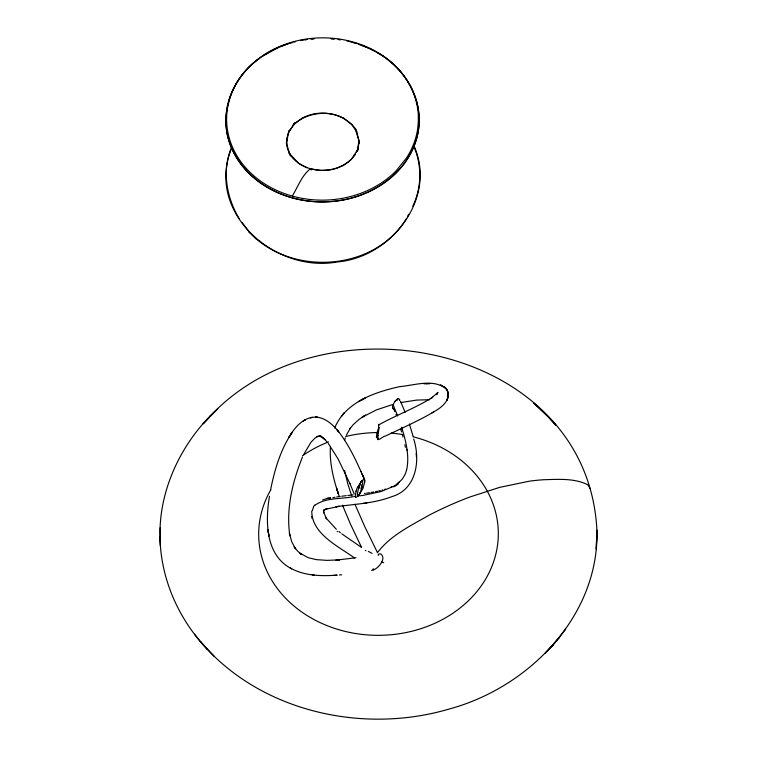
<?xml version="1.0" encoding="UTF-8"?>
<svg xmlns="http://www.w3.org/2000/svg" width="757" height="757" viewBox="0 0 757 757"><rect width="100%" height="100%" fill="white"/><g stroke="black" fill="none" stroke-linecap="round" stroke-linejoin="round"><path stroke-width="1.14" d="M378.642 427.44L378.632 425.566M160.172 527.818L160.456 546.071L160.03 536.789C158.771 489.495 182.021 440.811 217.808 408.761L203.094 423.854L210.389 415.953L210.02 416.331C325.633 292.391 588.643 344.861 596.97 531.386C598.683 616.709 528.225 687.678 449.346 708.978C362.858 734.583 259.944 711.788 200.473 641.681L214.411 656.565M330.402 447.207C329.427 464.06 333.828 480.657 339.278 496.46M378.604 427.563A6.34 0.766 -84.9 0 1 378.576 428.689L378.538 429.825M596.279 548.096L596.97 530.184L596.194 549.298M378.651 424.961C395.722 415.233 415.584 408.203 432.55 397.264L431.679 397.822L437.991 392.363L436.325 394.719L437.565 392.94L436.685 394.179L436.94 393.668M312.31 510.587L313.625 506.849M377.857 435.767L378.216 432.909M364.713 481.954L362.906 488.587L359.253 494.425M378.755 428.225L378.604 429.456M269.483 496.327C265.196 521.488 265.452 555.6 291.7 568.791L289.874 567.816M311.77 511.136C311.789 533.94 338.332 546.223 354.399 557.909M357.342 150.927L358.95 140.66L356.67 131.538M270.542 490.082C274.583 469.898 280.516 449.516 292.174 432.313L288.758 437.603L290.31 435.038C295.372 427.071 302.431 418.772 312.329 417.381L310.37 417.741C322.936 414.467 333.629 424.809 340.432 434.102C350.633 448.03 357.664 463.927 364.571 479.654A10.768 2.157 -70.6 0 1 364.76 480.307M392.845 406.31L393.621 403.774A6.255 3.255 -57.4 0 1 394.52 402.128L395.069 401.257M406.698 469.681C409.679 455.402 405.771 440.801 401.636 427.175M230.932 149.943C206.207 213.682 275.832 273.286 337.045 261.979C391.132 257.56 437.546 198.116 413.861 145.514M356.112 491.265L355.326 495.911A10.778 2.11 -70.5 0 0 355.497 497.084M344.492 440.536L345.343 437.83M357.503 151.031L358.193 148.968L351.362 159.339L348.807 161.667L342.817 165.698L343.754 165.234L336.515 168.319M231.197 148.088C221.763 171.432 226.655 197.974 239.477 219.085M302.469 457.105C292.457 481.755 285.853 509.101 289.855 535.757L289.382 533.325L291.786 541.851L295.58 548.863L294.123 546.781L297.615 551.124L301.674 554.607L299.658 553.083L308.298 557.72L316.379 559.641L327.033 560.379L339.581 559.849L336.155 560.114L356.017 557.777M334.651 428.027C345.353 402.175 374.592 392.173 399.781 386.619C414.59 385.37 434.906 377.961 447.008 389.77C451.749 399.469 441.719 407.493 434.206 411.562C427.166 415.886 419.785 419.605 412.376 423.248C403.453 427.601 394.435 431.774 385.464 436.013C383.591 435.606 378.14 441.7 377.648 438.757A8.355 0.937 -78.8 0 1 377.686 437.868M356.49 152.138L358.165 147.747L359.102 141.985L358.979 143.669L358.95 140.66L355.165 128.633M412.773 206.178C421.734 187.793 422.179 165.329 413.833 146.631M346.365 435.199L350.5 427.875L349.725 428.973L353.188 424.686L359.367 419.179L365.631 415.073L362.215 417.154L376.437 409.906L392.656 404.512M303.576 454.683L311.08 442.126L314.969 438.123L318.432 436.06L316.909 436.628L320.977 436.136L319.407 435.9L323.069 437.716L319.833 435.786L325.027 439.58L323.201 437.839L326.977 441.833M357.683 487.196L360.796 482.304M406.575 218.347C374.781 271.299 291.644 276.769 249.838 232.806L248.637 231.651M407.626 216.303L408.676 214.269M292.287 196.082C297.861 186.913 301.74 175.501 310.332 168.83L321.034 170.467L328.784 170.07M377.289 552.865C390.271 535.436 410.89 525.632 429.351 515.053A378.822 370.58 15 0 1 470.173 496.904L499.611 487.376L529.086 481.234A198.202 193.887 15 0 1 543.592 479.73C558.269 479.351 574.175 478.027 587.716 484.717L590.564 489.041M355.449 154.267C341.142 174.829 306.651 175.936 291.171 156.179M558.836 638L565.649 629.029L564.921 629.975M358.969 494.766L356.49 497.264L355.506 497.056M362.045 480.809C365.811 478.424 363.937 478.793 362.064 473.958M315.073 505.156C325.993 497.463 340.612 499.242 353.122 496.715M398.059 483.297L402.204 479.172L405.165 474.289A21.877 17.856 -64.3 0 0 406.585 469.662M259.679 58.289C231.017 77.517 216.956 117.278 232.134 149.233C248.504 185.172 289.799 203.926 327.961 201.74C366.123 200.236 405.809 176.797 416.605 138.578C426.551 104.93 406.935 68.632 377.052 52.46A96.631 81.775 -0.5 0 1 389.656 178.766A96.631 81.775 -0.5 0 1 240.896 164.07A96.631 81.775 -0.5 0 1 288.379 43.698L280.241 46.735M397.132 399.261L395.741 400.472A4.892 2.243 -57 0 0 395.088 401.286M430.487 398.598L431.301 398.068M262.442 56.217L278.264 47.587M432.02 412.887L434.206 411.562M396.365 484.489L395.797 484.811M393.621 486.316L380.932 491.577L363.161 495.371M359.802 400.917L358.515 401.636L362.423 399.459M373.542 568.867L373.286 569.009A8.204 2.422 -73.4 0 1 372.804 569.141M394.842 485.341L394.255 485.644M397.889 398.778L398.191 398.636A6.785 1.561 -47.6 0 1 398.56 398.494L399.545 399.668M373.598 569.851C378.727 568.062 386.874 558.174 380.648 553.878A10.645 4.466 -46.8 0 0 379.531 553.963A10.768 4.419 -45.9 0 0 378.263 554.285M391.719 486.836L391.038 487.129M322.586 499.904L328.368 498.125M385.654 489.079L384.594 489.401M329.692 498.484L330.449 498.276M289.429 43.414L292.59 42.553M333.638 169.104L335.559 168.584M382.739 489.94L381.944 490.148M380.345 490.555L378.746 490.933M326.787 498.513L330.44 497.633M377.421 491.236L375.425 491.653M332.843 497.709L335.029 497.273M400.917 402.544L416.615 400.093L429.702 399.705M373.712 491.984L371.138 492.447M305.336 39.761L307.474 39.373M329.759 169.899L332.683 169.369M336.638 496.989L340.243 496.431M369.719 492.684L366.53 493.176M336.354 529.266L325.993 517.996L326.541 518.838L323.494 511.76L323.665 512.858L324.11 509.915L323.466 511.013L324.535 509.612L323.58 510.625L326.892 508.704L325.406 509.319L339.354 506.272L335.966 506.755C354.607 504.058 373.863 503.537 391.634 496.715C416.501 489.609 420.599 460.511 413.719 439.003M362.556 495.457L361.941 495.551M361.316 495.646L359.783 495.863M365.48 503.064L366.861 502.866M363.142 503.405L364.543 503.206M365.347 493.346L364.467 493.479M341.748 496.223L346.233 495.665M354.617 496.535L354.021 496.611M347.86 495.475L353.169 494.87M377.819 439.685L378.027 437.896M311.752 38.976L313.89 38.777M339.41 574.97L341.653 574.762M336.155 560.114L337.442 560.019M333.705 575.377L337.187 575.14C321.507 576.285 304.749 575.973 290.622 568.214M428.244 383.591L429.929 383.6L426.153 383.581M317.703 417.258L315.489 417.183L317.24 417.239M331.197 38.739L334.651 38.995M314.401 575.102L312.234 574.837L313.284 574.97M340.215 39.771L338.01 39.421A96.631 81.775 -0.5 0 1 340.272 39.686M381.424 562.148L383.685 562.659M349.857 41.692L356.036 43.414M393.271 408.998L392.675 407.815M358.07 44.067L368.167 47.965M307.049 167.78L298.665 163.389L289.259 153.34L290.158 154.674L287.499 148.741L286.354 142.609L289.94 155.223M369.179 48.382L376.068 51.949M372.065 553.405L368.375 551.399M310.332 168.83L311.231 170.06M365.953 550.736L365.357 550.405M361.203 547.216L341.842 533.865M337.631 531.717L337.149 531.319M339.022 531.575L340.413 532.72M255.024 237.783L256.131 238.834M356.528 130.223C344.766 112.907 319.918 108.355 301.977 118.262L302.809 117.751L294.359 124.053L288.777 131.69L289.458 130.299L286.78 138.351L286.496 144.294L288.294 132.882L294.918 122.814L293.167 124.829C306.859 112.462 328.377 109.576 344.539 118.717L343.64 118.196L351.75 124.564L356.878 131.973M200.473 641.681L207.342 649.411M338.824 432.029L337.158 430.042L338.341 431.462M194.568 634.271L200.7 641.964C175.87 612.801 160.465 575.273 160.03 536.789M328.264 443.413L338.095 458.941L349.999 483.799M242.24 222.738L249.838 232.806M378.841 424.298L378.973 424.914M447.226 390.167L448.22 393.356L448.125 396.677L448.125 392.921L446.346 388.843M289.259 153.34L291.398 156.519M377.185 552.014L364.836 526.758L354.929 504.209M361.449 547.15L350.595 524.383L342.467 505.137M363.502 477.241L362.319 474.525M400.5 401.257L405.137 412.281M360.862 471.251L361.127 471.838M393.649 408.969L393.99 409.736M393.176 404.995L397.69 416M394.321 410.512L394.823 411.685M349.734 483.184L354.285 493.999M360.341 483.468L362.12 487.697M358.79 485.398L360.048 488.369M395.977 414.429L396.299 415.224M351.702 495.797L347.737 483.695L344.549 470.371M401.324 428.689L401.617 429.588M409.414 424.005L413.048 436.278M400.822 429.503L401.598 431.992M402.336 434.48L403.046 437.007M311.638 516.425L312.111 518.554M404.891 444.7L405.402 447.302M406.736 449.327L406.897 450.245M416.17 453.424L416.445 456.821M413.142 436.798A119.814 101.391 -0.5 0 1 491.179 568.129A119.814 101.391 -0.5 0 1 331.803 627.43A119.814 101.391 -0.5 0 1 270.817 489.751M302.374 455.837A119.814 101.391 -0.5 0 1 328.595 441.889M345.627 436.524A119.814 101.391 -0.5 0 1 377.289 432.559M391.161 433.089A119.814 101.391 -0.5 0 1 402.781 434.594M396.753 400.093A4.277 0.738 -74.4 0 1 397.453 400.103M377.346 437.215A5.933 1.022 -74.4 0 1 376.636 434.887A5.933 1.022 -74.4 0 1 378.935 427.383M373.617 569.813A10.778 4.447 -45.8 0 1 371.63 570.428M360.852 482.181A9.339 1.173 -56.7 0 1 362.111 480.676M355.97 491.34A10.267 3.899 -62.2 0 1 357.569 487.167M364.77 480.269A10.645 2.243 -69.5 0 1 364.779 481.84M378.131 555.212A8.195 2.441 -73.5 0 1 378.576 555.288M378.614 425.472A6.558 0.502 83.7 0 1 378.642 424.885M378.727 429.635A8.024 1.363 -84 0 1 378.358 433.136M377.781 437.47A8.195 0.729 -80.2 0 1 377.998 435.351M378.746 427.554A8.204 0.691 -80.1 0 1 378.614 428.642M398.343 483.865A33.109 26.381 -61.7 0 1 393.772 486.865M313.483 506.793A67.259 22.511 18.2 0 1 314.77 505.042M392.599 407.938A6.548 1.751 -65.8 0 1 392.722 406.452M399.62 399.554A6.548 1.76 -66.2 0 1 399.564 400.642M397.122 399.27A5.157 1.173 -47.3 0 1 397.879 398.797M399.204 482.171A27.867 21.83 -62.3 0 1 396.81 483.827M293.877 42.089A96.631 81.775 -0.5 0 1 295.457 41.682M301.049 40.443A96.631 81.775 -0.5 0 1 306.67 39.487M310.692 38.986A96.631 81.775 -0.5 0 1 313.9 38.692M331.235 38.654A96.631 81.775 -0.5 0 1 333.525 38.844M346.772 40.897A96.631 81.775 -0.5 0 1 348.882 41.37M355.024 43.017A96.631 81.775 -0.5 0 1 357.058 43.651M361.117 45.042A96.631 81.775 -0.5 0 1 373.144 50.331M418.337 122.161L417.514 129.901A95.902 81.15 -0.5 0 1 406.509 157.958L396.006 170.95A95.902 81.15 -0.5 0 1 243.413 165.064A95.902 81.15 -0.5 0 1 291.577 42.26A95.902 81.15 -0.5 0 1 418.271 114.203L418.337 122.161M448.03 397.141L446.867 400.321L448.03 397.141M343.47 413.805L341.36 416.322L344.369 412.783L343.47 413.805M559.584 637.082L552.26 645.749L559.584 637.082M553.036 644.869L545.229 653.206L553.036 644.869M305.487 419.652L303.415 420.835L305.487 419.652M363.795 398.759L361.127 400.15L365.101 398.078L363.795 398.759M425.462 383.6L423.797 383.629L427.837 383.572L425.462 383.6M441.974 385.635L440.337 385.029L442.599 385.89L441.974 385.635M445.409 387.783L444.113 386.732L445.778 388.114L445.409 387.783M541.141 409.764L533.59 402.989L549.118 417.713L541.141 409.764M554.985 424.232L548.276 416.852L555.789 425.141L554.985 424.232M338.284 493.555L336.477 487.934L338.284 493.555M268.896 535.928L268.073 530.061L268.896 535.928M360.077 492.873A8.384 1.438 -74.4 0 0 362.319 480.307A8.384 1.438 -74.4 0 0 357.739 491.936A8.384 1.438 -74.4 0 0 360.077 492.873"/></g></svg>
